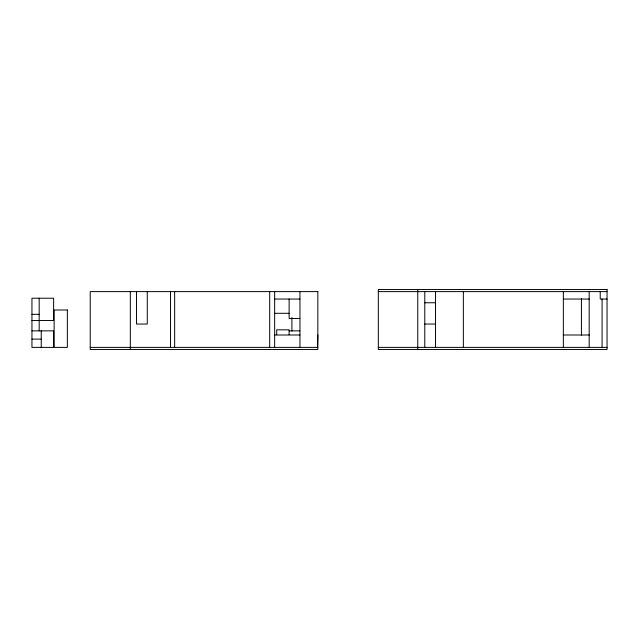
<?xml version="1.0" encoding="UTF-8"?>
<svg xmlns="http://www.w3.org/2000/svg" width="639" height="639" viewBox="0 0 639 639"><rect width="100%" height="100%" fill="white"/><g stroke="black" fill="none" stroke-linecap="round" stroke-linejoin="round"><path stroke-width="0.96" d="M378.32 291.608L607.05 291.608M274.65 299.044L299.963 299.044M563.35 299.044L589.35 299.044M607.05 299.044L600.229 299.044L600.229 291.608M424.791 302.766L435.534 302.766M274.65 313.302L289.116 313.302M31.95 314.332L39.179 314.332M299.859 318.47L289.116 318.47L289.116 299.044M31.95 320.53L53.612 320.53L53.612 298.221L31.95 298.221L31.95 347.392L53.612 347.392L53.612 330.866L31.95 330.866M424.791 324.045L435.534 324.045M289.116 330.866L299.859 330.866M274.65 334.996L299.963 334.996M317.831 334.996L317.519 347.392M563.35 334.996L589.31 334.996M31.95 339.125L41.247 339.125M90.235 347.392L317.831 347.392M378.32 347.392L607.05 347.392M602.09 299.044L602.09 347.392M589.174 291.608L589.174 347.392M581.426 298.581L581.426 335.443M563.35 291.608L563.35 347.392M463.347 291.608L463.347 347.392M435.534 291.608L435.534 347.392M424.791 291.608L424.791 347.392M417.762 289.539L417.762 349.461M299.963 291.608L299.963 347.392M291.903 317.503L291.903 331.114M289.116 334.756L289.116 329.828L276.719 329.828L276.719 334.708M274.65 291.608L274.65 347.392M269.69 291.608L269.69 347.392M174.647 291.608L174.647 347.392M170.509 291.608L170.509 347.392M147.266 291.608L147.266 324.045L136.522 324.045L136.522 291.608M130.324 291.608L130.324 349.461M41.247 330.866L41.247 347.392M39.179 298.221L39.179 330.866M607.05 289.539L378.32 289.539L378.32 349.461L607.05 349.461L607.05 289.539M317.831 291.608L90.235 291.608L90.235 349.461L317.831 349.461L317.831 291.608M67.359 309.995L54.131 309.995L54.131 347.392L67.359 347.392L67.359 309.995"/></g></svg>
